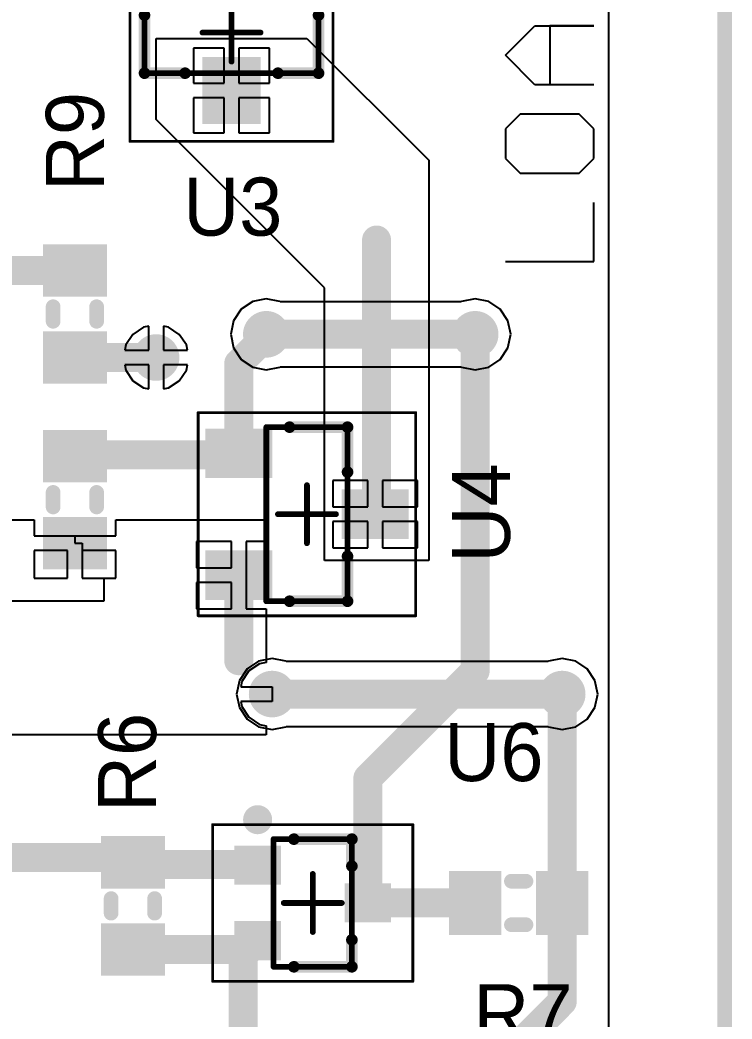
# Model space of a CAD drawing. Header units: millimetres. Extents: x -0.1 to 49.1, y -0.1 to 70.1.
# Drawn here: x 36.85 to 49.13, y 41.7 to 58.92 of the extents above; entities that cross this region are included whole.
import ezdxf

# ---------------------------------------------------------------- set-up
doc = ezdxf.new("R2010")
doc.units = ezdxf.units.MM
for name, color, linetype in [('BottomLayer', 5, 'Continuous'), ('BottomSolder', 6, 'Continuous'), ('Mechanical1', 6, 'Continuous'), ('Mechanical13', 56, 'Continuous'), ('Mechanical15', 56, 'Continuous'), ('MultiLayer', 9, 'Continuous'), ('TopLayer', 1, 'Continuous'), ('TopOverlay', 2, 'Continuous'), ('TopPaste', 8, 'Continuous'), ('TopSolder', 216, 'Continuous')]:
    doc.layers.add(name, color=color, linetype=linetype)

# ---------------------------------------------------------------- blocks, each defined once
blk = doc.blocks.new('R___0603__1608_________5')
at = {"layer": 'TopLayer'}
for points in [[(-0.3499993, -0.4499991), (0.3499993, -0.4499991), (-0.3499993, 0.4499991), (0.3499993, 0.4499991)], [(1.15000024, -0.4499991), (1.84999884, -0.4499991), (1.15000024, 0.4499991), (1.84999884, 0.4499991)]]:
    blk.add_solid(points, dxfattribs=at)
at = {"layer": 'TopOverlay', "const_width": 0.254}
for points in [[(0.62500002, 0.37500052), (0.87499952, 0.37500052)], [(0.62500002, -0.37500052), (0.87499952, -0.37500052)]]:
    blk.add_lwpolyline(points, dxfattribs=at)
at = {"layer": 'TopOverlay', "const_width": 0.127}
for points in [[(0.56150002, 0.37500052, 1), (0.68850002, 0.37500052, 1)], [(0.8114995199999999, 0.37500052, 1), (0.9384995199999999, 0.37500052, 1)], [(0.56150002, -0.37500052, 1), (0.68850002, -0.37500052, 1)], [(0.8114995199999999, -0.37500052, 1), (0.9384995199999999, -0.37500052, 1)]]:
    blk.add_lwpolyline(points, format="xyb", close=True, dxfattribs=at)
at = {"layer": 'TopPaste'}
for points in [[(-0.3499993, -0.4499991), (0.3499993, -0.4499991), (-0.3499993, 0.4499991), (0.3499993, 0.4499991)], [(1.15000024, -0.4499991), (1.84999884, -0.4499991), (1.15000024, 0.4499991), (1.84999884, 0.4499991)]]:
    blk.add_solid(points, dxfattribs=at)
at = {"layer": 'TopSolder'}
for points in [[(-0.4515993, -0.5515991), (0.4515993, -0.5515991), (-0.4515993, 0.5515991), (0.4515993, 0.5515991)], [(1.04840024, -0.5515991), (1.95159884, -0.5515991), (1.04840024, 0.5515991), (1.95159884, 0.5515991)]]:
    blk.add_solid(points, dxfattribs=at)
blk = doc.blocks.new('DMN63D8LW_9')
at = {"layer": 'Mechanical13', "const_width": 0.0999998}
for points in [[(-0.67499992, -1.0999978), (-0.67499992, 1.10000034)], [(-0.67499992, 1.10000034), (0.67499992, 1.10000034)], [(0.67499992, -1.0999978), (0.67499992, 1.10000034)], [(-0.67499992, -1.0999978), (0.67499992, -1.0999978)]]:
    blk.add_lwpolyline(points, dxfattribs=at)
at = {"layer": 'Mechanical13', "const_width": 0.0499999}
for points in [[(-0.6999985999999999, 1.10000034, 1), (-0.65000124, 1.10000034, 1)], [(-0.6999985999999999, 1.10000034, 1), (-0.65000124, 1.10000034, 1)], [(0.65000124, 1.10000034, 1), (0.6999985999999999, 1.10000034, 1)], [(0.65000124, 1.10000034, 1), (0.6999985999999999, 1.10000034, 1)], [(-0.6999985999999999, -1.0999978, 1), (-0.65000124, -1.0999978, 1)], [(-0.6999985999999999, -1.0999978, 1), (-0.65000124, -1.0999978, 1)], [(0.65000124, -1.0999978, 1), (0.6999985999999999, -1.0999978, 1)], [(0.65000124, -1.0999978, 1), (0.6999985999999999, -1.0999978, 1)]]:
    blk.add_lwpolyline(points, format="xyb", close=True, dxfattribs=at)
at = {"layer": 'Mechanical15'}
for points, const_width in [([(-1.72500036, -1.34999984), (-1.72500036, 1.35000238)], 0.0499999), ([(-1.72500036, 1.35000238), (1.72500036, 1.35000238)], 0.0499999), ([(1.72500036, -1.34999984), (1.72500036, 1.35000238)], 0.0499999), ([(0, -0.499999), (0, 0.50000154)], 0.0999998), ([(-0.50000154, 0), (0.499999, 0)], 0.0999998), ([(-1.72500036, -1.34999984), (1.72500036, -1.34999984)], 0.0499999)]:
    blk.add_lwpolyline(points, dxfattribs=dict(at, const_width=const_width))
for points, const_width in [([(-1.7374997, 1.35000238, 1), (-1.71250102, 1.35000238, 1)], 0.02499868), ([(-1.7374997, 1.35000238, 1), (-1.71250102, 1.35000238, 1)], 0.02499868), ([(1.71250102, 1.35000238, 1), (1.7374997, 1.35000238, 1)], 0.02499868), ([(1.71250102, 1.35000238, 1), (1.7374997, 1.35000238, 1)], 0.02499868), ([(-0.02499868, 0.50000154, 1), (0.02499868, 0.50000154, 1)], 0.0499999), ([(-0.52500022, 0, 1), (-0.47500286, 0, 1)], 0.0499999), ([(0.47500032, 0, 1), (0.5249976799999999, 0, 1)], 0.0499999), ([(-0.02499868, -0.499999, 1), (0.02499868, -0.499999, 1)], 0.0499999), ([(-1.7374997, -1.34999984, 1), (-1.71250102, -1.34999984, 1)], 0.02499868), ([(-1.7374997, -1.34999984, 1), (-1.71250102, -1.34999984, 1)], 0.02499868), ([(1.71250102, -1.34999984, 1), (1.7374997, -1.34999984, 1)], 0.02499868), ([(1.71250102, -1.34999984, 1), (1.7374997, -1.34999984, 1)], 0.02499868)]:
    blk.add_lwpolyline(points, format="xyb", close=True, dxfattribs=dict(at, const_width=const_width))
at = {"layer": 'TopLayer'}
for points in [[(-0.65000124, 0.41500298), (-0.65000124, 0.8849994999999999), (-1.25000004, 0.41500298), (-1.25000004, 0.8849994999999999)], [(1.2499975, -0.23499826), (1.2499975, 0.23499826), (0.6499986999999999, -0.23499826), (0.6499986999999999, 0.23499826)], [(-0.65000124, -0.88499696), (-0.65000124, -0.41500044), (-1.25000004, -0.88499696), (-1.25000004, -0.41500044)]]:
    blk.add_solid(points, dxfattribs=at)
at = {"layer": 'TopOverlay'}
for points, const_width in [([(-0.8249996199999998, 1.43500094, 1), (-1.07500166, 1.43500094, 1)], 0.2499995), ([(-1.1375009, 1.43500094, 1), (-1.01250242, 1.43500094, 1)], 0.12499848), ([(-0.8874988599999999, 1.43500094, 1), (-0.76250038, 1.43500094, 1)], 0.12499848), ([(-0.37500052, 1.10000034, 1), (-0.27500072, 1.10000034, 1)], 0.0999998), ([(0.62500002, 1.10000034, 1), (0.72499982, 1.10000034, 1)], 0.0999998), ([(0.62500002, 1.10000034, 1), (0.72499982, 1.10000034, 1)], 0.0999998), ([(0.62500002, 0.635, 1), (0.72499982, 0.635, 1)], 0.0999998), ([(0.62500002, -0.635, 1), (0.72499982, -0.635, 1)], 0.0999998), ([(-0.37500052, -1.0999978, 1), (-0.27500072, -1.0999978, 1)], 0.0999998), ([(0.62500002, -1.0999978, 1), (0.72499982, -1.0999978, 1)], 0.0999998), ([(0.62500002, -1.0999978, 1), (0.72499982, -1.0999978, 1)], 0.0999998)]:
    blk.add_lwpolyline(points, format="xyb", close=True, dxfattribs=dict(at, const_width=const_width))
at = {"layer": 'TopOverlay', "const_width": 0.1999996}
for points in [[(-0.32500062, 1.10000034), (0.67499992, 1.10000034)], [(0.67499992, 0.635), (0.67499992, 1.10000034)], [(0.67499992, -1.0999978), (0.67499992, -0.635)], [(-0.32500062, -1.0999978), (0.67499992, -1.0999978)]]:
    blk.add_lwpolyline(points, dxfattribs=at)
at = {"layer": 'TopPaste'}
for points in [[(-0.65000124, 0.41500298), (-0.65000124, 0.8849994999999999), (-1.25000004, 0.41500298), (-1.25000004, 0.8849994999999999)], [(1.2499975, -0.23499826), (1.2499975, 0.23499826), (0.6499986999999999, -0.23499826), (0.6499986999999999, 0.23499826)], [(-0.65000124, -0.88499696), (-0.65000124, -0.41500044), (-1.25000004, -0.88499696), (-1.25000004, -0.41500044)]]:
    blk.add_solid(points, dxfattribs=at)
at = {"layer": 'TopSolder'}
for points in [[(-0.54840124, 0.3134029799999999), (-0.54840124, 0.9865995), (-1.35160004, 0.3134029799999999), (-1.35160004, 0.9865995)], [(1.3515975, -0.33659826), (1.3515975, 0.33659826), (0.5483986999999999, -0.33659826), (0.5483986999999999, 0.33659826)], [(-0.54840124, -0.98659696), (-0.54840124, -0.31340044), (-1.35160004, -0.98659696), (-1.35160004, -0.31340044)]]:
    blk.add_solid(points, dxfattribs=at)
blk = doc.blocks.new('R___0603__1608_________11')
at = {"layer": 'TopLayer'}
for points in [[(-0.3499993, -0.4499991), (0.3499993, -0.4499991), (-0.3499993, 0.4499991), (0.3499993, 0.4499991)], [(1.15000024, -0.4499991), (1.84999884, -0.4499991), (1.15000024, 0.4499991), (1.84999884, 0.4499991)]]:
    blk.add_solid(points, dxfattribs=at)
at = {"layer": 'TopOverlay', "const_width": 0.254}
for points in [[(0.87499952, 0.37500052), (0.62500002, 0.37500052)], [(0.87499952, -0.37500052), (0.62500002, -0.37500052)]]:
    blk.add_lwpolyline(points, dxfattribs=at)
at = {"layer": 'TopOverlay', "const_width": 0.127}
for points in [[(0.56150002, 0.37500052, 1), (0.68850002, 0.37500052, 1)], [(0.8114995199999999, 0.37500052, 1), (0.9384995199999999, 0.37500052, 1)], [(0.56150002, -0.37500052, 1), (0.68850002, -0.37500052, 1)], [(0.8114995199999999, -0.37500052, 1), (0.9384995199999999, -0.37500052, 1)]]:
    blk.add_lwpolyline(points, format="xyb", close=True, dxfattribs=at)
at = {"layer": 'TopPaste'}
for points in [[(-0.3499993, -0.4499991), (0.3499993, -0.4499991), (-0.3499993, 0.4499991), (0.3499993, 0.4499991)], [(1.15000024, -0.4499991), (1.84999884, -0.4499991), (1.15000024, 0.4499991), (1.84999884, 0.4499991)]]:
    blk.add_solid(points, dxfattribs=at)
at = {"layer": 'TopSolder'}
for points in [[(-0.4515993, -0.5515991), (0.4515993, -0.5515991), (-0.4515993, 0.5515991), (0.4515993, 0.5515991)], [(1.04840024, -0.5515991), (1.95159884, -0.5515991), (1.04840024, 0.5515991), (1.95159884, 0.5515991)]]:
    blk.add_solid(points, dxfattribs=at)
blk = doc.blocks.new('R___0603__1608_________12')
at = {"layer": 'TopLayer'}
for points in [[(-0.3499993, -0.4499991), (0.3499993, -0.4499991), (-0.3499993, 0.4499991), (0.3499993, 0.4499991)], [(1.15000024, -0.4499991), (1.84999884, -0.4499991), (1.15000024, 0.4499991), (1.84999884, 0.4499991)]]:
    blk.add_solid(points, dxfattribs=at)
at = {"layer": 'TopOverlay', "const_width": 0.254}
for points in [[(0.87499952, 0.37500052), (0.62500002, 0.37500052)], [(0.87499952, -0.37500052), (0.62500002, -0.37500052)]]:
    blk.add_lwpolyline(points, dxfattribs=at)
at = {"layer": 'TopOverlay', "const_width": 0.127}
for points in [[(0.56150002, 0.37500052, 1), (0.68850002, 0.37500052, 1)], [(0.8114995199999999, 0.37500052, 1), (0.9384995199999999, 0.37500052, 1)], [(0.56150002, -0.37500052, 1), (0.68850002, -0.37500052, 1)], [(0.8114995199999999, -0.37500052, 1), (0.9384995199999999, -0.37500052, 1)]]:
    blk.add_lwpolyline(points, format="xyb", close=True, dxfattribs=at)
at = {"layer": 'TopPaste'}
for points in [[(-0.3499993, -0.4499991), (0.3499993, -0.4499991), (-0.3499993, 0.4499991), (0.3499993, 0.4499991)], [(1.15000024, -0.4499991), (1.84999884, -0.4499991), (1.15000024, 0.4499991), (1.84999884, 0.4499991)]]:
    blk.add_solid(points, dxfattribs=at)
at = {"layer": 'TopSolder'}
for points in [[(-0.4515993, -0.5515991), (0.4515993, -0.5515991), (-0.4515993, 0.5515991), (0.4515993, 0.5515991)], [(1.04840024, -0.5515991), (1.95159884, -0.5515991), (1.04840024, 0.5515991), (1.95159884, 0.5515991)]]:
    blk.add_solid(points, dxfattribs=at)
blk = doc.blocks.new('SOT105P240X110_3N_17')
at = {"layer": 'Mechanical13', "const_width": 0.0999998}
for points in [[(-0.6999985999999999, 1.49999954), (0.7000011399999999, 1.49999954)], [(-0.6999985999999999, -1.49999954), (-0.6999985999999999, 1.49999954)], [(0.7000011399999999, -1.49999954), (0.7000011399999999, 1.49999954)], [(-0.6999985999999999, -1.49999954), (0.7000011399999999, -1.49999954)]]:
    blk.add_lwpolyline(points, dxfattribs=at)
at = {"layer": 'Mechanical13', "const_width": 0.0499999}
for points in [[(-0.72499728, 1.49999954, 1), (-0.67499992, 1.49999954, 1)], [(-0.72499728, 1.49999954, 1), (-0.67499992, 1.49999954, 1)], [(0.67500246, 1.49999954, 1), (0.72499982, 1.49999954, 1)], [(0.67500246, 1.49999954, 1), (0.72499982, 1.49999954, 1)], [(-0.72499728, -1.49999954, 1), (-0.67499992, -1.49999954, 1)], [(-0.72499728, -1.49999954, 1), (-0.67499992, -1.49999954, 1)], [(0.67500246, -1.49999954, 1), (0.72499982, -1.49999954, 1)], [(0.67500246, -1.49999954, 1), (0.72499982, -1.49999954, 1)]]:
    blk.add_lwpolyline(points, format="xyb", close=True, dxfattribs=at)
at = {"layer": 'Mechanical15'}
for points, const_width in [([(-1.87500006, 1.75000158), (1.87500006, 1.75000158)], 0.0499999), ([(-1.87500006, -1.74999904), (-1.87500006, 1.75000158)], 0.0499999), ([(1.87500006, -1.74999904), (1.87500006, 1.75000158)], 0.0499999), ([(0, -0.499999), (0, 0.50000154)], 0.0999998), ([(-0.499999, 0), (0.50000154, 0)], 0.0999998), ([(-1.87500006, -1.74999904), (1.87500006, -1.74999904)], 0.0499999)]:
    blk.add_lwpolyline(points, dxfattribs=dict(at, const_width=const_width))
for points, const_width in [([(-1.8874994, 1.75000158, 1), (-1.86250072, 1.75000158, 1)], 0.02499868), ([(-1.8874994, 1.75000158, 1), (-1.86250072, 1.75000158, 1)], 0.02499868), ([(1.86250072, 1.75000158, 1), (1.8874994, 1.75000158, 1)], 0.02499868), ([(1.86250072, 1.75000158, 1), (1.8874994, 1.75000158, 1)], 0.02499868), ([(-0.02499868, 0.50000154, 1), (0.02499868, 0.50000154, 1)], 0.0499999), ([(-0.5249976799999999, 0, 1), (-0.47500032, 0, 1)], 0.0499999), ([(0.47500286, 0, 1), (0.52500022, 0, 1)], 0.0499999), ([(-0.02499868, -0.499999, 1), (0.02499868, -0.499999, 1)], 0.0499999), ([(-1.8874994, -1.74999904, 1), (-1.86250072, -1.74999904, 1)], 0.02499868), ([(-1.8874994, -1.74999904, 1), (-1.86250072, -1.74999904, 1)], 0.02499868), ([(1.86250072, -1.74999904, 1), (1.8874994, -1.74999904, 1)], 0.02499868), ([(1.86250072, -1.74999904, 1), (1.8874994, -1.74999904, 1)], 0.02499868)]:
    blk.add_lwpolyline(points, format="xyb", close=True, dxfattribs=dict(at, const_width=const_width))
at = {"layer": 'TopLayer'}
for points in [[(-0.6999985999999999, 0.72499982), (-0.6999985999999999, 1.37500106), (-1.64999924, 0.72499982), (-1.64999924, 1.37500106)], [(1.65000178, -0.32500062), (1.65000178, 0.32500062), (0.7000011399999999, -0.32500062), (0.7000011399999999, 0.32500062)], [(-0.6999985999999999, -1.37500106), (-0.6999985999999999, -0.72499982), (-1.64999924, -1.37500106), (-1.64999924, -0.72499982)]]:
    blk.add_solid(points, dxfattribs=at)
at = {"layer": 'TopOverlay'}
for points, const_width in [([(-1.0499979, 1.92499996, 1), (-1.29999994, 1.92499996, 1)], 0.2499995), ([(-1.36249918, 1.92499996, 1), (-1.2375007, 1.92499996, 1)], 0.12499848), ([(-1.11249714, 1.92499996, 1), (-0.98749866, 1.92499996, 1)], 0.12499848), ([(-0.3499993, 1.49999954, 1), (-0.2499995, 1.49999954, 1)], 0.0999998), ([(0.65000124, 1.49999954, 1), (0.75000104, 1.49999954, 1)], 0.0999998), ([(0.65000124, 1.49999954, 1), (0.75000104, 1.49999954, 1)], 0.0999998), ([(0.65000124, 0.72499982, 1), (0.75000104, 0.72499982, 1)], 0.0999998), ([(0.65000124, -0.72499982, 1), (0.75000104, -0.72499982, 1)], 0.0999998), ([(-0.3499993, -1.49999954, 1), (-0.2499995, -1.49999954, 1)], 0.0999998), ([(0.65000124, -1.49999954, 1), (0.75000104, -1.49999954, 1)], 0.0999998), ([(0.65000124, -1.49999954, 1), (0.75000104, -1.49999954, 1)], 0.0999998)]:
    blk.add_lwpolyline(points, format="xyb", close=True, dxfattribs=dict(at, const_width=const_width))
at = {"layer": 'TopOverlay', "const_width": 0.1999996}
for points in [[(-0.2999994, 1.49999954), (0.7000011399999999, 1.49999954)], [(0.7000011399999999, 0.72499982), (0.7000011399999999, 1.49999954)], [(0.7000011399999999, -1.49999954), (0.7000011399999999, -0.72499982)], [(-0.2999994, -1.49999954), (0.7000011399999999, -1.49999954)]]:
    blk.add_lwpolyline(points, dxfattribs=at)
at = {"layer": 'TopPaste'}
for points in [[(-0.6999985999999999, 0.72499982), (-0.6999985999999999, 1.37500106), (-1.64999924, 0.72499982), (-1.64999924, 1.37500106)], [(1.65000178, -0.32500062), (1.65000178, 0.32500062), (0.7000011399999999, -0.32500062), (0.7000011399999999, 0.32500062)], [(-0.6999985999999999, -1.37500106), (-0.6999985999999999, -0.72499982), (-1.64999924, -1.37500106), (-1.64999924, -0.72499982)]]:
    blk.add_solid(points, dxfattribs=at)
at = {"layer": 'TopSolder'}
for points in [[(-0.5983986, 0.6233998199999999), (-0.5983986, 1.47660106), (-1.75159924, 0.6233998199999999), (-1.75159924, 1.47660106)], [(1.75160178, -0.4266006199999999), (1.75160178, 0.4266006199999999), (0.59840114, -0.4266006199999999), (0.59840114, 0.4266006199999999)], [(-0.5983986, -1.47660106), (-0.5983986, -0.6233998199999999), (-1.75159924, -1.47660106), (-1.75159924, -0.6233998199999999)]]:
    blk.add_solid(points, dxfattribs=at)
blk = doc.blocks.new('AP2120_18')
at = {"layer": 'Mechanical13', "const_width": 0.0999998}
for points in [[(-0.7000011399999999, -1.49999954), (-0.7000011399999999, 1.49999954)], [(0.6999985999999999, 1.49999954), (-0.7000011399999999, 1.49999954)], [(0.6999985999999999, -1.49999954), (0.6999985999999999, 1.49999954)], [(0.6999985999999999, -1.49999954), (-0.7000011399999999, -1.49999954)]]:
    blk.add_lwpolyline(points, dxfattribs=at)
at = {"layer": 'Mechanical13', "const_width": 0.0499999}
for points in [[(-0.72499982, 1.49999954, 1), (-0.67500246, 1.49999954, 1)], [(-0.72499982, 1.49999954, 1), (-0.67500246, 1.49999954, 1)], [(0.67499992, 1.49999954, 1), (0.72499728, 1.49999954, 1)], [(0.67499992, 1.49999954, 1), (0.72499728, 1.49999954, 1)], [(-0.72499982, -1.49999954, 1), (-0.67500246, -1.49999954, 1)], [(-0.72499982, -1.49999954, 1), (-0.67500246, -1.49999954, 1)], [(0.67499992, -1.49999954, 1), (0.72499728, -1.49999954, 1)], [(0.67499992, -1.49999954, 1), (0.72499728, -1.49999954, 1)]]:
    blk.add_lwpolyline(points, format="xyb", close=True, dxfattribs=at)
at = {"layer": 'Mechanical15'}
for points, const_width in [([(-1.87500006, -1.74999904), (-1.87500006, 1.75000158)], 0.0499999), ([(1.87500006, 1.75000158), (-1.87500006, 1.75000158)], 0.0499999), ([(1.87500006, -1.74999904), (1.87500006, 1.75000158)], 0.0499999), ([(0, -0.499999), (0, 0.50000154)], 0.0999998), ([(0.499999, 0), (-0.50000154, 0)], 0.0999998), ([(1.87500006, -1.74999904), (-1.87500006, -1.74999904)], 0.0499999)]:
    blk.add_lwpolyline(points, dxfattribs=dict(at, const_width=const_width))
for points, const_width in [([(-1.8874994, 1.75000158, 1), (-1.86250072, 1.75000158, 1)], 0.02499868), ([(-1.8874994, 1.75000158, 1), (-1.86250072, 1.75000158, 1)], 0.02499868), ([(1.86250072, 1.75000158, 1), (1.8874994, 1.75000158, 1)], 0.02499868), ([(1.86250072, 1.75000158, 1), (1.8874994, 1.75000158, 1)], 0.02499868), ([(-0.02499868, 0.50000154, 1), (0.02499868, 0.50000154, 1)], 0.0499999), ([(-0.52500022, 0, 1), (-0.47500286, 0, 1)], 0.0499999), ([(0.47500032, 0, 1), (0.5249976799999999, 0, 1)], 0.0499999), ([(-0.02499868, -0.499999, 1), (0.02499868, -0.499999, 1)], 0.0499999), ([(-1.8874994, -1.74999904, 1), (-1.86250072, -1.74999904, 1)], 0.02499868), ([(-1.8874994, -1.74999904, 1), (-1.86250072, -1.74999904, 1)], 0.02499868), ([(1.86250072, -1.74999904, 1), (1.8874994, -1.74999904, 1)], 0.02499868), ([(1.86250072, -1.74999904, 1), (1.8874994, -1.74999904, 1)], 0.02499868)]:
    blk.add_lwpolyline(points, format="xyb", close=True, dxfattribs=dict(at, const_width=const_width))
at = {"layer": 'TopLayer'}
for points in [[(-0.52500022, 0.55000144), (-0.52500022, 1.34999984), (-1.47500086, 0.55000144), (-1.47500086, 1.34999984)], [(1.47500086, -0.3999992), (1.47500086, 0.3999992), (0.52500022, -0.3999992), (0.52500022, 0.3999992)], [(-0.52500022, -1.3499973), (-0.52500022, -0.5499989), (-1.47500086, -1.3499973), (-1.47500086, -0.5499989)]]:
    blk.add_solid(points, dxfattribs=at)
at = {"layer": 'TopOverlay'}
for points, const_width in [([(-0.87499952, 1.90000128, 1), (-1.12500156, 1.90000128, 1)], 0.2499995), ([(-1.1875008, 1.90000128, 1), (-1.06250232, 1.90000128, 1)], 0.12499848), ([(-0.93749876, 1.90000128, 1), (-0.81250028, 1.90000128, 1)], 0.12499848), ([(-0.3499993, 1.49999954, 1), (-0.2499995, 1.49999954, 1)], 0.0999998), ([(0.6499986999999999, 1.49999954, 1), (0.7499985, 1.49999954, 1)], 0.0999998), ([(0.6499986999999999, 1.49999954, 1), (0.7499985, 1.49999954, 1)], 0.0999998), ([(0.6499986999999999, 0.8000009399999999, 1), (0.7499985, 0.8000009399999999, 1)], 0.0999998), ([(0.6499986999999999, -0.7999984, 1), (0.7499985, -0.7999984, 1)], 0.0999998), ([(-0.3499993, -1.49999954, 1), (-0.2499995, -1.49999954, 1)], 0.0999998), ([(0.6499986999999999, -1.49999954, 1), (0.7499985, -1.49999954, 1)], 0.0999998), ([(0.6499986999999999, -1.49999954, 1), (0.7499985, -1.49999954, 1)], 0.0999998)]:
    blk.add_lwpolyline(points, format="xyb", close=True, dxfattribs=dict(at, const_width=const_width))
at = {"layer": 'TopOverlay', "const_width": 0.1999996}
for points in [[(0.6999985999999999, 1.49999954), (-0.2999994, 1.49999954)], [(0.6999985999999999, 0.8000009399999999), (0.6999985999999999, 1.49999954)], [(0.6999985999999999, -1.49999954), (0.6999985999999999, -0.7999984)], [(0.6999985999999999, -1.49999954), (-0.2999994, -1.49999954)]]:
    blk.add_lwpolyline(points, dxfattribs=at)
at = {"layer": 'TopPaste'}
for points in [[(-0.52500022, 0.55000144), (-0.52500022, 1.34999984), (-1.47500086, 0.55000144), (-1.47500086, 1.34999984)], [(1.47500086, -0.3999992), (1.47500086, 0.3999992), (0.52500022, -0.3999992), (0.52500022, 0.3999992)], [(-0.52500022, -1.3499973), (-0.52500022, -0.5499989), (-1.47500086, -1.3499973), (-1.47500086, -0.5499989)]]:
    blk.add_solid(points, dxfattribs=at)
at = {"layer": 'TopSolder'}
for points in [[(-0.42340022, 0.4484014399999999), (-0.42340022, 1.45159984), (-1.57660086, 0.4484014399999999), (-1.57660086, 1.45159984)], [(1.57660086, -0.5015992), (1.57660086, 0.5015992), (0.42340022, -0.5015992), (0.42340022, 0.5015992)], [(-0.42340022, -1.4515973), (-0.42340022, -0.4483988999999999), (-1.57660086, -1.4515973), (-1.57660086, -0.4483988999999999)]]:
    blk.add_solid(points, dxfattribs=at)
blk = doc.blocks.new('R___0603__1608_________22')
at = {"layer": 'TopLayer'}
for points in [[(-0.3499993, -0.4499991), (0.3499993, -0.4499991), (-0.3499993, 0.4499991), (0.3499993, 0.4499991)], [(1.15000024, -0.4499991), (1.84999884, -0.4499991), (1.15000024, 0.4499991), (1.84999884, 0.4499991)]]:
    blk.add_solid(points, dxfattribs=at)
at = {"layer": 'TopOverlay', "const_width": 0.254}
for points in [[(0.87499952, 0.37500052), (0.62500002, 0.37500052)], [(0.87499952, -0.37500052), (0.62500002, -0.37500052)]]:
    blk.add_lwpolyline(points, dxfattribs=at)
at = {"layer": 'TopOverlay', "const_width": 0.127}
for points in [[(0.56150002, 0.37500052, 1), (0.68850002, 0.37500052, 1)], [(0.8114995199999999, 0.37500052, 1), (0.9384995199999999, 0.37500052, 1)], [(0.56150002, -0.37500052, 1), (0.68850002, -0.37500052, 1)], [(0.8114995199999999, -0.37500052, 1), (0.9384995199999999, -0.37500052, 1)]]:
    blk.add_lwpolyline(points, format="xyb", close=True, dxfattribs=at)
at = {"layer": 'TopPaste'}
for points in [[(-0.3499993, -0.4499991), (0.3499993, -0.4499991), (-0.3499993, 0.4499991), (0.3499993, 0.4499991)], [(1.15000024, -0.4499991), (1.84999884, -0.4499991), (1.15000024, 0.4499991), (1.84999884, 0.4499991)]]:
    blk.add_solid(points, dxfattribs=at)
at = {"layer": 'TopSolder'}
for points in [[(-0.4515993, -0.5515991), (0.4515993, -0.5515991), (-0.4515993, 0.5515991), (0.4515993, 0.5515991)], [(1.04840024, -0.5515991), (1.95159884, -0.5515991), (1.04840024, 0.5515991), (1.95159884, 0.5515991)]]:
    blk.add_solid(points, dxfattribs=at)

msp = doc.modelspace()

# ---------------------------------------------------------------- linework, layer by layer
at = {"layer": 'BottomLayer'}
for p, q in [((46.99999998, 61.9500031), (46.99999998, 36.79172982)), ((40.86588982, 54.06518778), (40.66742438, 53.93257438000001)), ((41.09999908, 54.11175359999999), (40.86588982, 54.06518778)), ((41.33410834, 54.06518778), (41.09999908, 54.11175359999999)), ((41.34071488, 54.06077326), (41.33410834, 54.06518778)), ((44.46589024, 54.06518778), (44.4592837, 54.06077326)), ((44.6999995, 54.11175359999999), (44.46589024, 54.06518778)), ((44.93410875999999, 54.06518778), (44.6999995, 54.11175359999999)), ((45.13257419999999, 53.93257438000001), (44.93410875999999, 54.06518778)), ((40.66742438, 53.93257438000001), (40.53481098, 53.73410893999999)), ((44.4592837, 54.06077326), (41.34071488, 54.06077326)), ((45.2651876, 53.73410893999999), (45.13257419999999, 53.93257438000001)), ((40.53481098, 53.73410893999999), (40.48824516, 53.49999967999999)), ((45.31175342, 53.49999967999999), (45.2651876, 53.73410893999999)), ((38.98384126, 53.62185618), (38.80058787999999, 53.49941294)), ((39.07300033999999, 53.63959046), (38.98384126, 53.62185618)), ((39.07300033999999, 53.22700048), (39.07300033999999, 53.63959046)), ((39.41615942, 53.62185618), (39.32700034, 53.63959046)), ((39.32700034, 53.63959046), (39.32700034, 53.22700048)), ((39.5994128, 53.49941294), (39.41615942, 53.62185618)), ((38.80058787999999, 53.49941294), (38.67814464, 53.31615956)), ((39.72185604, 53.31615956), (39.5994128, 53.49941294)), ((40.48824516, 53.49999967999999), (40.53481098, 53.26589041999999)), ((45.2651876, 53.26589041999999), (45.31175342, 53.49999967999999)), ((38.67814464, 53.31615956), (38.66041036, 53.22700048)), ((38.66041036, 53.22700048), (39.07300033999999, 53.22700048)), ((39.32700034, 53.22700048), (39.73959032, 53.22700048)), ((39.73959032, 53.22700048), (39.72185604, 53.31615956)), ((40.53481098, 53.26589041999999), (40.66742438, 53.06742497999999)), ((45.13257419999999, 53.06742497999999), (45.2651876, 53.26589041999999)), ((40.66742438, 53.06742497999999), (40.86588982, 52.93481158)), ((44.93410875999999, 52.93481158), (45.13257419999999, 53.06742497999999)), ((39.07300033999999, 52.97300048), (38.66041036, 52.97300048)), ((38.66041036, 52.97300048), (38.67814464, 52.88384139999999)), ((38.67814464, 52.88384139999999), (38.80058787999999, 52.70058801999999)), ((39.07300033999999, 52.5604105), (39.07300033999999, 52.97300048)), ((39.73959032, 52.97300048), (39.32700034, 52.97300048)), ((39.32700034, 52.97300048), (39.32700034, 52.5604105)), ((39.5994128, 52.70058801999999), (39.72185604, 52.88384139999999)), ((39.72185604, 52.88384139999999), (39.73959032, 52.97300048)), ((40.86588982, 52.93481158), (41.09999908, 52.88824575999999)), ((41.09999908, 52.88824575999999), (41.33410834, 52.93481158)), ((41.33410834, 52.93481158), (41.34071488, 52.9392261)), ((41.34071488, 52.9392261), (44.4592837, 52.9392261)), ((44.4592837, 52.9392261), (44.46589024, 52.93481158)), ((44.46589024, 52.93481158), (44.6999995, 52.88824575999999)), ((44.6999995, 52.88824575999999), (44.93410875999999, 52.93481158)), ((38.80058787999999, 52.70058801999999), (38.98384126, 52.57814478)), ((39.41615942, 52.57814478), (39.5994128, 52.70058801999999)), ((38.98384126, 52.57814478), (39.07300033999999, 52.5604105)), ((39.32700034, 52.5604105), (39.41615942, 52.57814478)), ((40.96588962, 47.86518748), (40.76742418, 47.73257408)), ((41.19999888, 47.91175329999999), (40.96588962, 47.86518748)), ((41.43410814, 47.86518748), (41.19999888, 47.91175329999999)), ((41.44071468, 47.86077296), (41.43410814, 47.86518748)), ((45.96588978, 47.86518748), (45.95928324, 47.86077296)), ((46.19999903999999, 47.91175329999999), (45.96588978, 47.86518748)), ((46.4341083, 47.86518748), (46.19999903999999, 47.91175329999999)), ((46.63257374, 47.73257408), (46.4341083, 47.86518748)), ((40.76742418, 47.73257408), (40.63481078, 47.53410863999999)), ((45.95928324, 47.86077296), (41.44071468, 47.86077296)), ((46.76518713999999, 47.53410863999999), (46.63257374, 47.73257408)), ((40.63481078, 47.53410863999999), (40.58824496, 47.29999938)), ((46.81175295999999, 47.29999938), (46.76518713999999, 47.53410863999999)), ((40.58824496, 47.29999938), (40.63481078, 47.06589012)), ((46.76518713999999, 47.06589012), (46.81175295999999, 47.29999938)), ((40.63481078, 47.06589012), (40.76742418, 46.86742468)), ((46.63257374, 46.86742468), (46.76518713999999, 47.06589012)), ((40.76742418, 46.86742468), (40.96588962, 46.73481128)), ((46.4341083, 46.73481128), (46.63257374, 46.86742468)), ((40.96588962, 46.73481128), (41.19999888, 46.68824546)), ((41.19999888, 46.68824546), (41.43410814, 46.73481128)), ((41.43410814, 46.73481128), (41.44071468, 46.7392258)), ((41.44071468, 46.7392258), (45.95928324, 46.7392258)), ((45.95928324, 46.7392258), (45.96588978, 46.73481128)), ((45.96588978, 46.73481128), (46.19999903999999, 46.68824546)), ((46.19999903999999, 46.68824546), (46.4341083, 46.73481128))]:
    msp.add_line(p, q, dxfattribs=at)
for points, const_width in [([(40.94999937999999, 53.49999967999999, 1), (41.24999878, 53.49999967999999, 1)], 0.2999994), ([(40.97500059999999, 53.49999967999999, 1), (41.22499756, 53.49999967999999, 1)], 0.2499995), ([(44.5499998, 53.49999967999999, 1), (44.8499992, 53.49999967999999, 1)], 0.2999994), ([(44.57500101999999, 53.49999967999999, 1), (44.82499798, 53.49999967999999, 1)], 0.2499995), ([(39.05000063999999, 53.10000048, 1), (39.35000004, 53.10000048, 1)], 0.2999994), ([(41.04999918, 47.29999938, 1), (41.34999858, 47.29999938, 1)], 0.2999994), ([(41.0750004, 47.29999938, 1), (41.32499736, 47.29999938, 1)], 0.2499995), ([(46.04999934, 47.29999938, 1), (46.34999874, 47.29999938, 1)], 0.2999994), ([(46.07500056, 47.29999938, 1), (46.32499752, 47.29999938, 1)], 0.2499995)]:
    msp.add_lwpolyline(points, format="xyb", close=True, dxfattribs=dict(at, const_width=const_width))
at = {"layer": 'BottomLayer', "const_width": 0.499999}
for points in [[(41.09999908, 53.49999967999999), (44.6999995, 53.49999967999999)], [(41.19999888, 47.29999938), (46.19999903999999, 47.29999938)]]:
    msp.add_lwpolyline(points, dxfattribs=at)
at = {"layer": 'BottomSolder', "const_width": 0.4015993999999999}
for points in [[(40.89919938, 53.49999967999999, 1), (41.30079877999999, 53.49999967999999, 1)], [(44.4991998, 53.49999967999999, 1), (44.9007992, 53.49999967999999, 1)], [(38.99920064, 53.10000048, 1), (39.40080003999999, 53.10000048, 1)], [(40.99919918, 47.29999938, 1), (41.40079858, 47.29999938, 1)], [(45.99919934, 47.29999938, 1), (46.40079874, 47.29999938, 1)]]:
    msp.add_lwpolyline(points, format="xyb", close=True, dxfattribs=at)
at = {"layer": 'Mechanical1', "const_width": 0.254}
for points in [[(49.00000106, 55.99999975999999), (49.00000106, 69.99999969999999)], [(49.00000106, 0), (49.00000106, 55.99999975999999)]]:
    msp.add_lwpolyline(points, dxfattribs=at)
at = {"layer": 'Mechanical1', "const_width": 0.127}
msp.add_lwpolyline([(48.93650106, 55.99999975999999, 1), (49.06350106, 55.99999975999999, 1)], format="xyb", close=True, dxfattribs=at)
msp.add_lwpolyline([(48.93650106, 55.99999975999999, 1), (49.06350106, 55.99999975999999, 1)], format="xyb", close=True, dxfattribs=at)
at = {"layer": 'MultiLayer', "const_width": 0.2999994}
for points in [[(40.94999937999999, 53.49999967999999, 1), (41.24999878, 53.49999967999999, 1)], [(44.5499998, 53.49999967999999, 1), (44.8499992, 53.49999967999999, 1)], [(39.05000063999999, 53.10000048, 1), (39.35000004, 53.10000048, 1)], [(41.04999918, 47.29999938, 1), (41.34999858, 47.29999938, 1)], [(46.04999934, 47.29999938, 1), (46.34999874, 47.29999938, 1)]]:
    msp.add_lwpolyline(points, format="xyb", close=True, dxfattribs=at)
at = {"layer": 'TopLayer'}
for p, q in [((39.20000034, 57.19999989999999), (39.20000034, 58.59999963999999)), ((39.20000034, 58.59999963999999), (41.80000022, 58.59999963999999)), ((41.80000022, 58.59999963999999), (43.9000011, 56.49999876)), ((40.37299774, 58.42899921999999), (39.84599854, 58.42899921999999)), ((39.84599854, 58.42899921999999), (39.84599854, 57.8269989)), ((40.37299774, 57.8269989), (40.37299774, 58.42899921999999)), ((41.15399694, 58.42899921999999), (40.62699774, 58.42899921999999)), ((40.62699774, 58.42899921999999), (40.62699774, 57.8269989)), ((41.15399694, 57.8269989), (41.15399694, 58.42899921999999)), ((39.84599854, 57.8269989), (40.37299774, 57.8269989)), ((40.62699774, 57.8269989), (41.15399694, 57.8269989)), ((40.37299774, 57.57299889999999), (39.84599854, 57.57299889999999)), ((39.84599854, 57.57299889999999), (39.84599854, 56.97099858)), ((40.37299774, 56.97099858), (40.37299774, 57.57299889999999)), ((41.15399694, 57.57299889999999), (40.62699774, 57.57299889999999)), ((40.62699774, 57.57299889999999), (40.62699774, 56.97099858)), ((41.15399694, 56.97099858), (41.15399694, 57.57299889999999)), ((42.09999962, 54.30000062), (39.20000034, 57.19999989999999)), ((39.84599854, 56.97099858), (40.37299774, 56.97099858)), ((40.62699774, 56.97099858), (41.15399694, 56.97099858)), ((43.9000011, 56.49999876), (43.89999855999999, 49.59999732)), ((42.09999707999999, 49.59999732), (42.09999962, 54.30000062)), ((42.84800168, 50.97900142), (42.2460039, 50.97900142)), ((42.2460039, 50.97900142), (42.2460039, 50.52700334)), ((42.84800168, 50.52700334), (42.84800168, 50.97900142)), ((43.70400453999999, 50.97900142), (43.10200168, 50.97900142)), ((43.10200168, 50.97900142), (43.10200168, 50.52700334)), ((43.70400453999999, 50.52700334), (43.70400453999999, 50.97900142)), ((42.2460039, 50.52700334), (42.84800168, 50.52700334)), ((43.10200168, 50.52700334), (43.70400453999999, 50.52700334)), ((34.79999898, 50.300001), (37.09600404, 50.300001)), ((35.30000052, 50.300001), (37.09600404, 50.300001)), ((37.09600404, 50.300001), (37.09600404, 50.02699671999999)), ((37.09600404, 50.300001), (37.09600404, 50.02699671999999)), ((38.50400224, 50.02699671999999), (38.50400224, 50.300001)), ((38.50400224, 50.300001), (41.09999908, 50.300001)), ((41.09999908, 50.300001), (41.09999908, 49.92900098)), ((42.84800168, 50.27300334), (42.2460039, 50.27300334)), ((42.2460039, 50.27300334), (42.2460039, 49.82100018)), ((42.84800168, 49.82100018), (42.84800168, 50.27300334)), ((43.70400453999999, 50.27300334), (43.10200168, 50.27300334)), ((43.10200168, 50.27300334), (43.10200168, 49.82100018)), ((43.70400453999999, 49.82100018), (43.70400453999999, 50.27300334)), ((37.09600404, 50.02699671999999), (37.80000568, 50.02699671999999)), ((37.09600404, 50.02699671999999), (37.80000568, 50.02699671999999)), ((37.80000568, 50.02699671999999), (38.50400224, 50.02699671999999)), ((37.80000568, 50.02699671999999), (37.80000568, 49.89999672)), ((37.67300568, 49.77299671999999), (37.09600404, 49.77299671999999)), ((37.09600404, 49.77299671999999), (37.09600404, 49.29599996)), ((37.67300568, 49.77299671999999), (37.09600404, 49.77299671999999)), ((37.09600404, 49.77299671999999), (37.09600404, 49.29599996)), ((37.67300568, 49.29599996), (37.67300568, 49.77299671999999)), ((37.67300568, 49.29599996), (37.67300568, 49.77299671999999)), ((37.80000568, 49.89999672), (37.92700568, 49.89999672)), ((37.92700568, 49.89999672), (37.92700568, 49.29599996)), ((38.50400224, 49.77299671999999), (37.92700568, 49.77299671999999)), ((37.92700568, 49.77299671999999), (37.92700568, 49.29599996)), ((38.50400224, 49.29599996), (38.50400224, 49.77299671999999)), ((40.49800384, 49.92900098), (39.89600352, 49.92900098)), ((39.89600352, 49.92900098), (39.89600352, 49.47700036)), ((40.49800384, 49.47700036), (40.49800384, 49.92900098)), ((41.09999908, 49.92900098), (40.75200384, 49.92900098)), ((40.75200384, 49.92900098), (40.75200384, 49.35000036)), ((42.2460039, 49.82100018), (42.84800168, 49.82100018)), ((43.10200168, 49.82100018), (43.70400453999999, 49.82100018)), ((43.89999855999999, 49.59999732), (42.09999707999999, 49.59999732)), ((39.89600352, 49.47700036), (40.49800384, 49.47700036)), ((37.09600404, 49.29599996), (37.67300568, 49.29599996)), ((37.09600404, 49.29599996), (37.67300568, 49.29599996)), ((37.92700568, 49.29599996), (38.50400224, 49.29599996)), ((37.92700568, 49.29599996), (38.2999996, 49.29599996)), ((38.2999996, 49.29599996), (38.2999996, 48.90000126)), ((40.75200384, 49.35000036), (40.75200384, 48.77099974)), ((40.49800384, 49.22300036), (39.89600352, 49.22300036)), ((39.89600352, 49.22300036), (39.89600352, 48.77099974)), ((40.49800384, 48.77099974), (40.49800384, 49.22300036)), ((38.2999996, 48.90000126), (34.79999898, 48.90000126)), ((39.89600352, 48.77099974), (40.49800384, 48.77099974)), ((40.75200384, 48.77099974), (41.09999908, 48.77099974)), ((41.09999908, 48.77099974), (41.09999908, 47.84496146)), ((40.80058641999999, 47.69941184), (40.67814318, 47.51615846)), ((40.9838398, 47.82185508), (40.80058641999999, 47.69941184)), ((41.09999908, 47.84496146), (40.9838398, 47.82185508)), ((40.67814318, 47.51615846), (40.6604089, 47.42699938)), ((40.6604089, 47.42699938), (41.19999888, 47.42699938)), ((41.19999888, 47.42699938), (41.19999888, 47.17299938)), ((41.19999888, 47.17299938), (40.6604089, 47.17299938)), ((40.6604089, 47.17299938), (40.67814318, 47.0838403)), ((40.67814318, 47.0838403), (40.80058641999999, 46.90058691999999)), ((40.80058641999999, 46.90058691999999), (40.9838398, 46.77814368)), ((40.9838398, 46.77814368), (41.09999908, 46.7550373)), ((41.09999908, 46.7550373), (41.09999908, 46.60000078)), ((41.09999908, 46.60000078), (34.79999898, 46.60000078))]:
    msp.add_line(p, q, dxfattribs=at)
at = {"layer": 'TopLayer', "const_width": 0.499999}
for points in [[(40.49999774, 57.62500032), (40.49999774, 57.6999989)], [(43.00000035999999, 50.42499694), (43.00000035999999, 55.12499769999999)], [(35.99999912, 54.60000002), (37.8000006, 54.60000002)], [(40.62500384, 52.99794327999999), (41.09999908, 53.47293852)], [(41.09999908, 53.47293852), (41.09999908, 53.49999967999999)], [(44.6999995, 47.69999858), (44.6999995, 53.49999967999999)], [(37.8000006, 53.10000048), (39.20000034, 53.10000048)], [(40.62500384, 51.45000124), (40.62500384, 52.99794327999999)], [(37.80000314, 51.3999988), (37.82500436, 51.42500001999999)], [(37.82500436, 51.42500001999999), (40.60000262, 51.42500001999999)], [(40.60000262, 51.42500001999999), (40.62500384, 51.45000124)], [(42.97500422, 50.40000079999999), (43.00000035999999, 50.42499694)], [(37.8000006, 49.89999672), (37.80000314, 49.89999925999999)], [(40.62500384, 47.87499442), (40.62500384, 49.35000036)], [(42.84999812, 45.8499972), (44.6999995, 47.69999858)], [(46.19999903999999, 43.69999895999999), (46.19999903999999, 47.29999938)], [(42.84999812, 43.69999895999999), (42.84999812, 45.8499972)], [(36.01913039999999, 44.48086862), (38.71913262, 44.48086862)], [(38.71913262, 44.48086862), (38.80000114, 44.4000001)], [(38.80000114, 44.4000001), (38.83500234, 44.3649989)], [(38.83500234, 44.3649989), (40.93500067999999, 44.3649989)], [(40.93500067999999, 44.3649989), (40.94999937999999, 44.3500002)], [(42.84999812, 43.69999895999999), (44.6999995, 43.69999895999999)], [(46.19999903999999, 41.99999982), (46.19999903999999, 43.69999895999999)], [(40.79999968, 42.90000056), (40.89999948, 43.00000035999999)], [(40.89999948, 43.03500156), (40.91499818, 43.05000026)], [(40.89999948, 43.00000035999999), (40.89999948, 43.03500156)], [(40.91499818, 43.05000026), (40.94999937999999, 43.05000026)], [(38.80000114, 42.90000056), (40.79999968, 42.90000056)], [(40.69999988, 42.80000076), (40.79999968, 42.90000056)], [(40.69999988, 24.900001), (40.69999988, 42.80000076)], [(42.19999942, 38.0000002), (46.19999903999999, 41.99999982)]]:
    msp.add_lwpolyline(points, dxfattribs=at)
at = {"layer": 'TopLayer'}
for points, const_width in [([(40.37499926, 57.6999989, 1), (40.62499622, 57.6999989, 1)], 0.2499995), ([(40.37499926, 57.62500032, 1), (40.62499622, 57.62500032, 1)], 0.2499995), ([(42.87500188, 55.12499769999999, 1), (43.12499884, 55.12499769999999, 1)], 0.2499995), ([(37.67500211999999, 54.60000002, 1), (37.92499908, 54.60000002, 1)], 0.2499995), ([(40.94999937999999, 53.49999967999999, 1), (41.24999878, 53.49999967999999, 1)], 0.2999994), ([(40.97500059999999, 53.49999967999999, 1), (41.22499756, 53.49999967999999, 1)], 0.2499995), ([(40.97500059999999, 53.47293852, 1), (41.22499756, 53.47293852, 1)], 0.2499995), ([(40.97500059999999, 53.47293852, 1), (41.22499756, 53.47293852, 1)], 0.2499995), ([(44.5499998, 53.49999967999999, 1), (44.8499992, 53.49999967999999, 1)], 0.2999994), ([(44.57500101999999, 53.49999967999999, 1), (44.82499798, 53.49999967999999, 1)], 0.2499995), ([(39.05000063999999, 53.10000048, 1), (39.35000004, 53.10000048, 1)], 0.2999994), ([(37.67500211999999, 53.10000048, 1), (37.92499908, 53.10000048, 1)], 0.2499995), ([(39.07500186, 53.10000048, 1), (39.32499882, 53.10000048, 1)], 0.2499995), ([(40.50000536, 52.99794327999999, 1), (40.75000232, 52.99794327999999, 1)], 0.2499995), ([(40.50000536, 52.99794327999999, 1), (40.75000232, 52.99794327999999, 1)], 0.2499995), ([(37.70000588, 51.42500001999999, 1), (37.95000284, 51.42500001999999, 1)], 0.2499995), ([(37.70000588, 51.42500001999999, 1), (37.95000284, 51.42500001999999, 1)], 0.2499995), ([(40.47500414, 51.42500001999999, 1), (40.7250011, 51.42500001999999, 1)], 0.2499995), ([(40.47500414, 51.42500001999999, 1), (40.7250011, 51.42500001999999, 1)], 0.2499995), ([(40.50000536, 51.45000124, 1), (40.75000232, 51.45000124, 1)], 0.2499995), ([(40.50000536, 51.45000124, 1), (40.75000232, 51.45000124, 1)], 0.2499995), ([(37.67500466, 51.3999988, 1), (37.92500162, 51.3999988, 1)], 0.2499995), ([(42.85000573999999, 50.40000079999999, 1), (43.1000027, 50.40000079999999, 1)], 0.2499995), ([(42.87500188, 50.42499694, 1), (43.12499884, 50.42499694, 1)], 0.2499995), ([(42.87500188, 50.42499694, 1), (43.12499884, 50.42499694, 1)], 0.2499995), ([(37.67500211999999, 49.89999672, 1), (37.92499908, 49.89999672, 1)], 0.2499995), ([(37.67500466, 49.89999925999999, 1), (37.92500162, 49.89999925999999, 1)], 0.2499995), ([(40.50000536, 49.35000036, 1), (40.75000232, 49.35000036, 1)], 0.2499995), ([(40.50000536, 47.87499442, 1), (40.75000232, 47.87499442, 1)], 0.2499995), ([(44.57500101999999, 47.69999858, 1), (44.82499798, 47.69999858, 1)], 0.2499995), ([(44.57500101999999, 47.69999858, 1), (44.82499798, 47.69999858, 1)], 0.2499995), ([(41.04999918, 47.29999938, 1), (41.34999858, 47.29999938, 1)], 0.2999994), ([(46.04999934, 47.29999938, 1), (46.34999874, 47.29999938, 1)], 0.2999994), ([(46.07500056, 47.29999938, 1), (46.32499752, 47.29999938, 1)], 0.2499995), ([(42.72499964, 45.8499972, 1), (42.9749966, 45.8499972, 1)], 0.2499995), ([(42.72499964, 45.8499972, 1), (42.9749966, 45.8499972, 1)], 0.2499995), ([(38.59413413999999, 44.48086862, 1), (38.8441311, 44.48086862, 1)], 0.2499995), ([(38.59413413999999, 44.48086862, 1), (38.8441311, 44.48086862, 1)], 0.2499995), ([(38.67500266, 44.4000001, 1), (38.92499962, 44.4000001, 1)], 0.2499995), ([(38.67500266, 44.4000001, 1), (38.92499962, 44.4000001, 1)], 0.2499995), ([(38.71000386, 44.3649989, 1), (38.96000082, 44.3649989, 1)], 0.2499995), ([(38.71000386, 44.3649989, 1), (38.96000082, 44.3649989, 1)], 0.2499995), ([(40.81000219999999, 44.3649989, 1), (41.05999916, 44.3649989, 1)], 0.2499995), ([(40.81000219999999, 44.3649989, 1), (41.05999916, 44.3649989, 1)], 0.2499995), ([(40.8250009, 44.3500002, 1), (41.07499786, 44.3500002, 1)], 0.2499995), ([(42.72499964, 43.69999895999999, 1), (42.9749966, 43.69999895999999, 1)], 0.2499995), ([(42.72499964, 43.69999895999999, 1), (42.9749966, 43.69999895999999, 1)], 0.2499995), ([(44.57500101999999, 43.69999895999999, 1), (44.82499798, 43.69999895999999, 1)], 0.2499995), ([(46.07500056, 43.69999895999999, 1), (46.32499752, 43.69999895999999, 1)], 0.2499995), ([(46.07500056, 43.69999895999999, 1), (46.32499752, 43.69999895999999, 1)], 0.2499995), ([(40.775001, 43.03500156, 1), (41.02499796, 43.03500156, 1)], 0.2499995), ([(40.775001, 43.03500156, 1), (41.02499796, 43.03500156, 1)], 0.2499995), ([(40.775001, 43.00000035999999, 1), (41.02499796, 43.00000035999999, 1)], 0.2499995), ([(40.775001, 43.00000035999999, 1), (41.02499796, 43.00000035999999, 1)], 0.2499995), ([(40.7899997, 43.05000026, 1), (41.03999665999999, 43.05000026, 1)], 0.2499995), ([(40.7899997, 43.05000026, 1), (41.03999665999999, 43.05000026, 1)], 0.2499995), ([(40.8250009, 43.05000026, 1), (41.07499786, 43.05000026, 1)], 0.2499995), ([(38.67500266, 42.90000056, 1), (38.92499962, 42.90000056, 1)], 0.2499995), ([(40.5750014, 42.80000076, 1), (40.82499836, 42.80000076, 1)], 0.2499995), ([(40.5750014, 42.80000076, 1), (40.82499836, 42.80000076, 1)], 0.2499995), ([(40.6750012, 42.90000056, 1), (40.92499816, 42.90000056, 1)], 0.2499995), ([(40.6750012, 42.90000056, 1), (40.92499816, 42.90000056, 1)], 0.2499995), ([(40.6750012, 42.90000056, 1), (40.92499816, 42.90000056, 1)], 0.2499995), ([(46.07500056, 41.99999982, 1), (46.32499752, 41.99999982, 1)], 0.2499995), ([(46.07500056, 41.99999982, 1), (46.32499752, 41.99999982, 1)], 0.2499995)]:
    msp.add_lwpolyline(points, format="xyb", close=True, dxfattribs=dict(at, const_width=const_width))
at = {"layer": 'TopOverlay'}
for p, q in [((45.22249274, 58.3088496), (45.73032764, 58.81668704)), ((45.73032764, 58.81668704), (46.74599997999999, 58.81668704)), ((46.74599997999999, 58.81668704), (45.98424636, 58.81668704)), ((45.98424636, 58.81668704), (45.98424636, 57.8010147)), ((45.73032764, 57.8010147), (45.22249274, 58.3088496)), ((46.74599997999999, 57.8010147), (45.73032764, 57.8010147)), ((45.47641145999999, 57.2931798), (45.22249274, 57.03926108)), ((46.49208126, 57.2931798), (45.47641145999999, 57.2931798)), ((46.74599997999999, 57.03926108), (46.49208126, 57.2931798)), ((45.22249274, 57.03926108), (45.22249274, 56.53142618)), ((46.74599997999999, 56.53142618), (46.74599997999999, 57.03926108)), ((45.22249274, 56.53142618), (45.47641145999999, 56.27750746)), ((46.49208126, 56.27750746), (46.74599997999999, 56.53142618)), ((45.47641145999999, 56.27750746), (46.49208126, 56.27750746)), ((46.74599997999999, 54.75400021999999), (46.74599997999999, 55.76967255999999)), ((45.22249274, 54.75400021999999), (46.74599997999999, 54.75400021999999))]:
    msp.add_line(p, q, dxfattribs=at)
at = {"layer": 'TopSolder', "const_width": 0.4015993999999999}
for points in [[(40.89919938, 53.49999967999999, 1), (41.30079877999999, 53.49999967999999, 1)], [(44.4991998, 53.49999967999999, 1), (44.9007992, 53.49999967999999, 1)], [(38.99920064, 53.10000048, 1), (39.40080003999999, 53.10000048, 1)], [(40.99919918, 47.29999938, 1), (41.40079858, 47.29999938, 1)], [(45.99919934, 47.29999938, 1), (46.40079874, 47.29999938, 1)]]:
    msp.add_lwpolyline(points, format="xyb", close=True, dxfattribs=at)

# ---------------------------------------------------------------- block references
for name, p, rotation in [('AP2120_18', (40.49999774, 58.69999944), 270), ('R___0603__1608_________5', (37.8000006, 53.10000048), 90), ('R___0603__1608_________22', (37.80000314, 51.3999988), 270), ('DMN63D8LW_9', (41.90000002, 43.69999895999999), 360), ('R___0603__1608_________12', (38.80000114, 44.4000001), 270), ('R___0603__1608_________11', (46.19999903999999, 43.69999895999999), 180)]:
    msp.add_blockref(name, p, dxfattribs=dict(rotation=rotation))
msp.add_blockref('SOT105P240X110_3N_17', (41.80000276, 50.40000079999999))

# ---------------------------------------------------------------- texts
at = {"layer": 'TopOverlay'}
for s, p in [('R9', (38.2998345, 55.96693658)), ('U4', (45.29983828, 49.56693414)), ('R6', (39.19983524, 45.26693258))]:
    msp.add_text(s, height=1.00000054, rotation=90, dxfattribs=at).set_placement(p)
for s, p in [('U3', (39.66693616, 55.20016138)), ('U6', (44.16693478, 45.80015985999999)), ('R7', (44.66693377999999, 41.30016123999999))]:
    msp.add_text(s, height=1.00000054, dxfattribs=at).set_placement(p)

doc.saveas('drawing.dxf')
